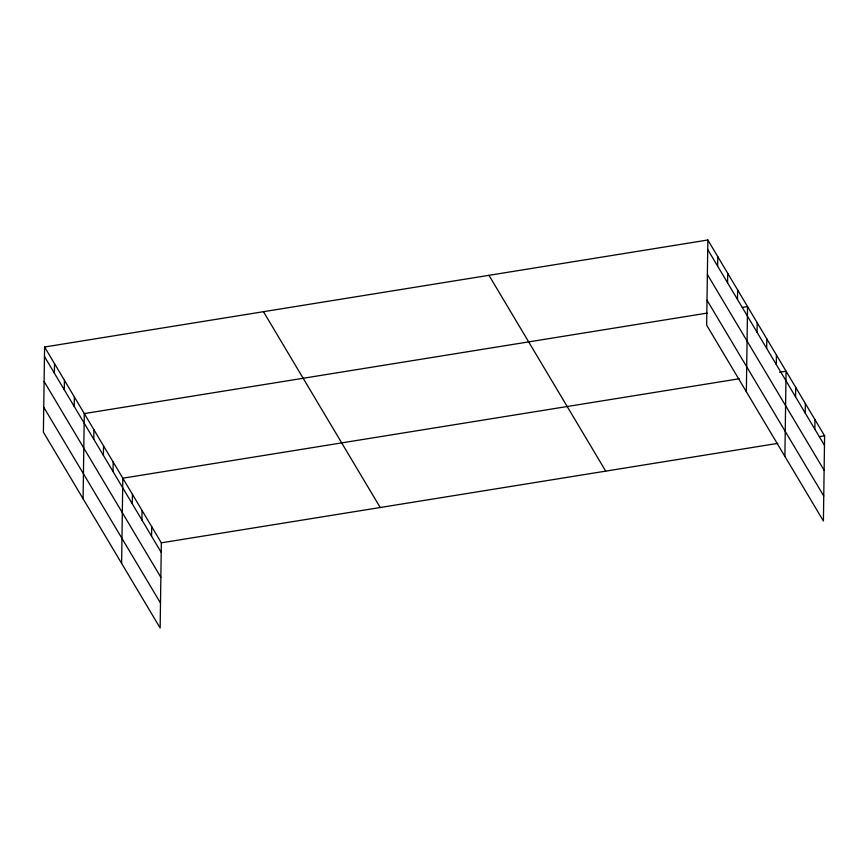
<?xml version="1.0" encoding="UTF-8"?>
<svg xmlns="http://www.w3.org/2000/svg" width="868" height="868" viewBox="0 0 868 868"><rect width="100%" height="100%" fill="white"/><g stroke="black" fill="none" stroke-linecap="round" stroke-linejoin="round"><path stroke-width="1.3" d="M44.593 347.005L43.4 432.177L160.146 627.998L161.339 542.826L44.593 347.005L707.854 240.002L824.6 435.823L823.406 520.995L706.66 325.174L707.854 240.002M54.38 373.164L54.51 363.649M64.308 389.808L64.438 380.292M74.225 406.452L74.355 396.936M83.089 498.753L84.283 413.58L707.16 313.098M93.777 439.251L93.918 429.736M103.411 455.407L103.542 445.892M113.046 471.552L113.176 462.047M121.618 563.375L122.811 478.203L739.167 378.774M132.305 503.863L132.446 494.359M141.94 520.019L142.07 510.514M151.574 536.174L151.705 526.67M717.641 266.161L717.782 256.646M727.568 282.805L727.699 273.29M737.496 299.449L737.626 289.934M746.361 391.75L747.543 306.578L742.335 307.424M757.048 332.249L757.178 322.733M766.683 348.404L766.813 338.889M776.307 364.549L776.437 355.045M784.889 456.373L786.072 371.2L779.562 372.253M795.576 396.86L795.706 387.356M805.2 413.016L805.341 403.511M814.835 429.172L814.965 419.667M161.339 542.826L777.695 443.385M819.392 436.658L824.6 435.823M707.724 249.517L824.47 445.327M707.377 274.483L824.123 470.293M707.008 300.209L823.765 496.019M488.977 275.319L605.723 471.129M263.471 311.699L380.217 507.509M44.452 356.52L161.198 552.33M44.105 381.486L160.851 577.296M43.747 407.211L160.493 603.021"/></g></svg>
